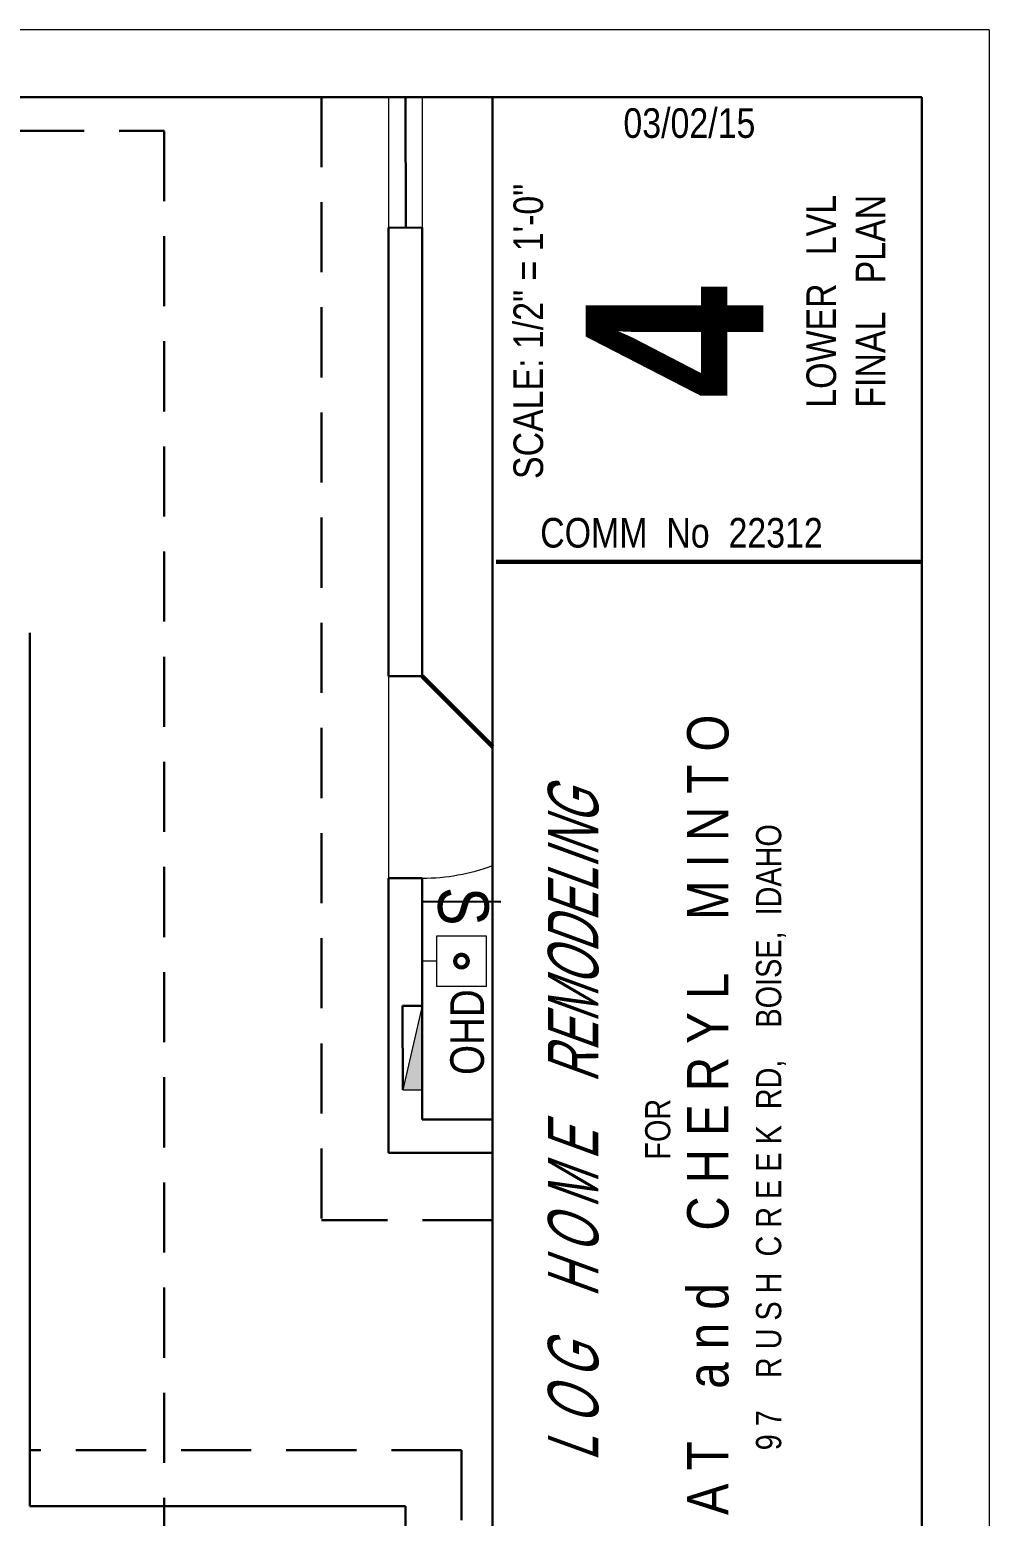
# Model space of a CAD drawing. Header units: inches. Extents: x -243 to 1332, y 357 to 885.
# Drawn here: x 401.7 to 572.8, y 619.9 to 885 of the extents above; entities that cross this region are included whole.
import ezdxf

# ---------------------------------------------------------------- set-up
doc = ezdxf.new("R2010")
doc.units = ezdxf.units.IN
doc.header["$MEASUREMENT"] = 0
doc.linetypes.add('HIDDEN', pattern=[0.375, 0.25, -0.125])
for name, color, linetype, lineweight in [('DOORS', 7, 'Continuous', 60), ('ELEC SYMBOLS', 7, 'Continuous', 20), ('ELECTRICAL', 1, 'Continuous', 30), ('FOUNDATION', 7, 'Continuous', 30), ('PROPANE GAS', 7, 'Continuous', 20), ('ROOF', 7, 'HIDDEN', 30), ('WALL FRAMING', 7, 'Continuous', 30), ('WINDOWS', 5, 'Continuous', 30)]:
    doc.layers.add(name, color=color, linetype=linetype, lineweight=lineweight)
doc.layers.add('TITLE BLOCK', color=7, linetype='Continuous')
doc.styles.add('ARCH ENT', font='technical.ttf', dxfattribs={"height": 2})
doc.styles.add('ARCHENT', font='technical.ttf', dxfattribs={"height": 6})
doc.styles.add('EXIST', font='romans.shx', dxfattribs={"width": 0.75, "oblique": 20, "height": 12})

msp = doc.modelspace()

# ---------------------------------------------------------------- hatches: boundary and pattern name
at = {"layer": 'ELEC SYMBOLS', "linetype": 'Continuous', "lineweight": 20, "ltscale": 20}
msp.add_hatch(color=1, dxfattribs=at).paths.add_polyline_path([(468.21, 695.91), (471.71, 695.91), (471.71, 710.91)])

# ---------------------------------------------------------------- linework, layer by layer
at = {"layer": 'DOORS', "ltscale": 15}
msp.add_line((471.68, 769.65), (484.21, 757.13), dxfattribs=at)
at = {"layer": 'DOORS', "lineweight": 9, "ltscale": 15}
msp.add_arc((471.68, 769.65), 35.99, 270, 290.3616, dxfattribs=at)
at = {"layer": 'ELEC SYMBOLS', "color": 1, "linetype": 'Continuous', "ltscale": 0.75}
for p, q in [((483.14, 723.34), (474.19, 723.34)), ((474.19, 723.34), (474.19, 718.93)), ((483.14, 714.4), (483.14, 723.34)), ((471.68, 718.93), (474.19, 718.93)), ((474.19, 718.93), (474.19, 714.4)), ((474.19, 714.4), (483.14, 714.4))]:
    msp.add_line(p, q, dxfattribs=at)
at = {"layer": 'ELEC SYMBOLS', "color": 1, "linetype": 'Continuous', "lineweight": 30, "ltscale": 20}
for q in [(471.68, 710.91), (468.18, 695.91)]:
    msp.add_line((468.17, 710.91), q, dxfattribs=at)
at = {"layer": 'ELEC SYMBOLS', "color": 1, "linetype": 'Continuous', "lineweight": 20, "ltscale": 20}
for p, q in [((471.68, 710.91), (468.18, 695.91)), ((471.68, 710.91), (471.68, 695.91)), ((468.18, 695.91), (471.68, 695.91))]:
    msp.add_line(p, q, dxfattribs=at)
at = {"layer": 'ELECTRICAL', "color": 1, "linetype": 'Continuous', "ltscale": 0.75}
msp.add_line((485.67, 729.46), (471.64, 729.47), dxfattribs=at)
at = {"layer": 'FOUNDATION', "color": 8, "ltscale": 15}
for q in [(401.68, 621.65), (468.68, 532.15)]:
    msp.add_line((468.68, 621.65), q, dxfattribs=at)
at = {"layer": 'PROPANE GAS', "color": 1, "linetype": 'HIDDEN', "lineweight": 30, "ltscale": 50, "const_width": 0.75}
msp.add_lwpolyline([(477.54, 718.87, 1), (479.79, 718.87, 1)], format="xyb", close=True, dxfattribs=at)
at = {"layer": 'ROOF', "ltscale": 50}
for p in [(453.68, 872.95), (484.21, 672.65)]:
    msp.add_line(p, (453.68, 672.65), dxfattribs=at)
at = {"layer": 'ROOF', "linetype": 'HIDDEN', "ltscale": 50}
for p, q in [((-219.85, 866.9), (425.68, 866.9)), ((425.68, 866.9), (425.68, 375.9))]:
    msp.add_line(p, q, dxfattribs=at)
at = {"layer": 'ROOF', "color": 8, "ltscale": 50}
msp.add_line((478.68, 631.65), (401.68, 631.65), dxfattribs=at)
at = {"layer": 'ROOF', "color": 8, "linetype": 'HIDDEN', "ltscale": 50}
msp.add_line((478.68, 631.65), (478.68, 522.15), dxfattribs=at)
at = {"layer": 'TITLE BLOCK', "color": 7, "linetype": 'Continuous', "lineweight": 0, "ltscale": 0.5}
for q in [(-243.22, 884.95), (572.77, 356.95)]:
    msp.add_line((572.77, 884.95), q, dxfattribs=at)
at = {"layer": 'TITLE BLOCK', "color": 7, "linetype": 'Continuous', "lineweight": 30, "ltscale": 0.5}
for p, q in [((560.77, 872.95), (-219.22, 872.95)), ((484.21, 384.51), (484.21, 872.95)), ((560.77, 368.95), (560.77, 872.95))]:
    msp.add_line(p, q, dxfattribs=at)
at = {"layer": 'TITLE BLOCK', "color": 7, "linetype": 'Continuous', "lineweight": 30, "ltscale": 0.5, "const_width": 0.791}
msp.add_lwpolyline([(484.8, 790.05), (560.77, 790.05)], dxfattribs=at)
at = {"layer": 'WALL FRAMING', "lineweight": 9, "ltscale": 15}
for p, q in [((465.68, 872.95), (465.68, 849.65)), ((471.68, 872.95), (471.68, 849.65)), ((465.68, 769.65), (465.68, 733.65))]:
    msp.add_line(p, q, dxfattribs=at)
at = {"layer": 'WALL FRAMING', "ltscale": 15}
for p, q in [((465.68, 849.65), (465.68, 769.65)), ((465.73, 849.65), (471.73, 849.66)), ((471.68, 849.66), (471.68, 769.66)), ((401.68, 777.4), (401.68, 621.65)), ((471.64, 769.66), (465.64, 769.65)), ((471.68, 733.66), (465.68, 733.65)), ((465.68, 733.65), (465.68, 684.65)), ((471.68, 733.66), (471.68, 690.65)), ((484.21, 690.65), (471.68, 690.65)), ((484.21, 684.65), (465.68, 684.65)), ((465.68, 684.65), (471.68, 684.65))]:
    msp.add_line(p, q, dxfattribs=at)
at = {"layer": 'WINDOWS', "ltscale": 15}
msp.add_line((468.71, 872.95), (468.73, 849.65), dxfattribs=at)

# ---------------------------------------------------------------- texts
at = {"layer": 'ELEC SYMBOLS', "color": 1, "linetype": 'Continuous', "ltscale": 0.75, "insert": (479.71, 706.2), "char_height": 6, "width": 8.875, "attachment_point": 5, "rotation": 90, "style": 'ARCHENT'}
msp.add_mtext('OHD', dxfattribs=at)
at = {"layer": 'ELECTRICAL', "color": 1, "linetype": 'Continuous', "ltscale": 0.75, "insert": (483.5, 732.08), "char_height": 9, "width": 7.375, "attachment_point": 1, "rotation": 270, "style": 'ARCHENT'}
msp.add_mtext('S', dxfattribs=at)
at = {"layer": 'TITLE BLOCK', "color": 7, "linetype": 'Continuous', "lineweight": 30, "ltscale": 0.5, "char_height": 5.2755, "attachment_point": 5, "style": 'ARCH ENT'}
for s, insert in [('\\A1;03/02/15', (519.3, 868.27)), ('COMM  No  22312', (517.89, 795.21))]:
    msp.add_mtext(s, dxfattribs=dict(at, insert=insert))
at = {"layer": 'TITLE BLOCK', "color": 7, "linetype": 'Continuous', "lineweight": 30, "ltscale": 0.5, "rotation": 90, "style": 'ARCH ENT'}
for s, insert, char_height, attachment_point in [('SCALE: 1/2" = 1\'-0"  ', (490.61, 831.16), 5.2755, 5), (' LOWER   LVL  \\P FINAL   PLAN', (547.21, 835.69), 5.2755, 5), ('{\\fTechnical|b1|i0|c0|p34;4}', (500.83, 829.23), 31.6532, 2), ('\\P{\\H0.3769x;  FOR\\P\\H1.644x;P A T    a n d    C H E R Y L    M I N T O\\P\\H0.6083x;9 7    R U S H  C R E E K  RD,    BOISE,  IDAHO}', (514.04, 687.46), 11.9011, 5)]:
    msp.add_mtext(s, dxfattribs=dict(at, insert=insert, char_height=char_height, attachment_point=attachment_point))
at = {"layer": 'TITLE BLOCK', "color": 7, "linetype": 'Continuous', "lineweight": 9, "ltscale": 50, "insert": (494.07, 689.42), "char_height": 9, "width": 201.5, "attachment_point": 2, "rotation": 90, "style": 'EXIST'}
msp.add_mtext('{\\fTechnical|b0|i0|c0|p34;L O G    H O M E    REMODELING}', dxfattribs=at)

doc.saveas('drawing.dxf')
